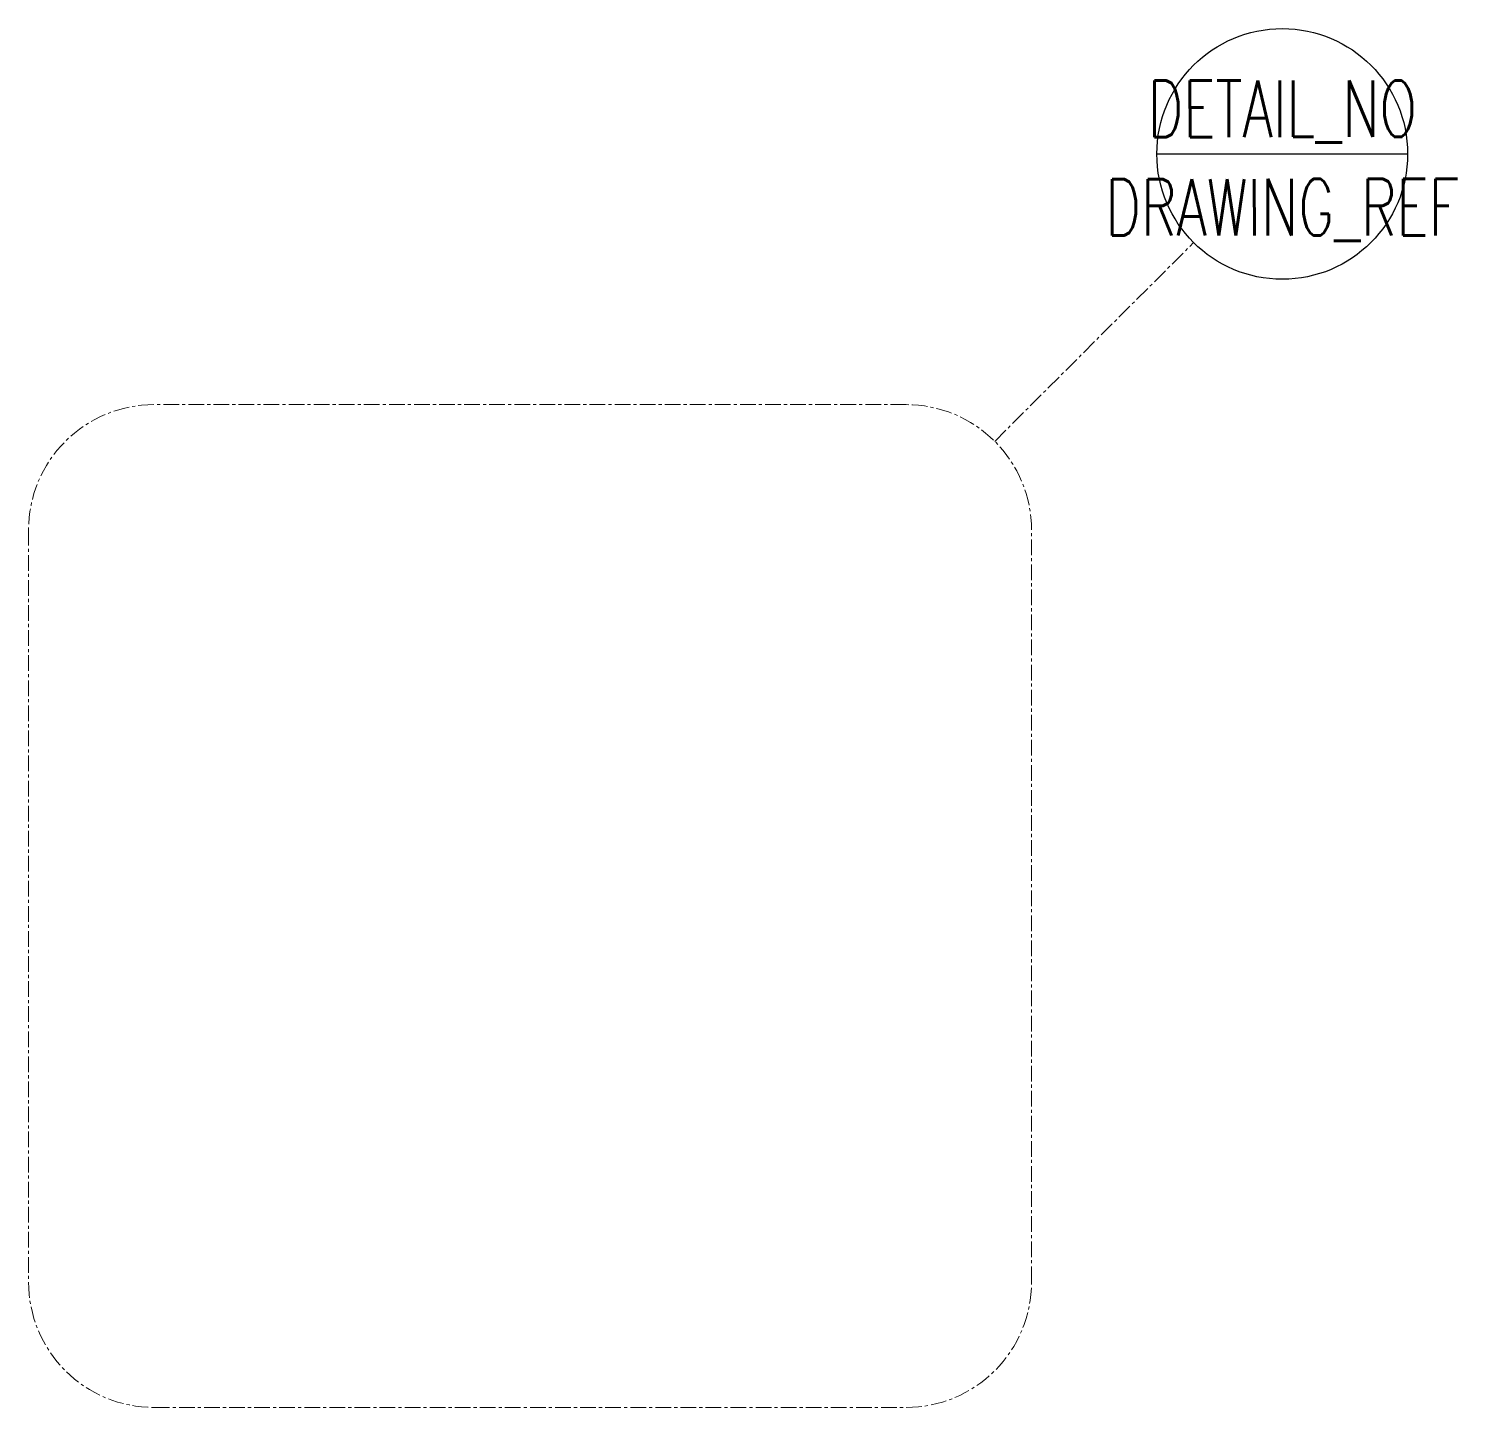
# Model space of a CAD drawing. Header units: millimetres. Extents: x -100 to 14, y -100 to 10.
import ezdxf
from ezdxf.enums import TextEntityAlignment as Align

# ---------------------------------------------------------------- set-up
doc = ezdxf.new("R2010")
doc.units = ezdxf.units.MM
doc.linetypes.add('CENTER', pattern=[2, 1.25, -0.25, 0.25, -0.25])
doc.layers.add('2-0', color=2, linetype='Continuous', lineweight=30)
doc.layers.add('3-2', color=3, linetype='CENTER', lineweight=20)
doc.styles.add('PR_0', font='romans.shx', dxfattribs={"width": 0.7})

msp = doc.modelspace()

# ---------------------------------------------------------------- linework, layer by layer
at = {"layer": '2-0'}
msp.add_line((-10, 0), (10, 0), dxfattribs=at)
msp.add_circle((0, 0), 10, dxfattribs=at)
at = {"layer": '3-2'}
msp.add_line((-22.93, -22.93), (-7.07, -7.07), dxfattribs=at)
msp.add_lwpolyline([(-30, -20), (-90, -20, 0.414214), (-100, -30), (-100, -90, 0.414214), (-90, -100), (-30, -100, 0.414214), (-20, -90), (-20, -30, 0.414214)], format="xyb", close=True, dxfattribs=at)

# ---------------------------------------------------------------- texts
at = {"layer": '2-0', "style": 'PR_0', "width": 0.7, "flags": 8}
msp.add_attdef('DETAIL_NO', text='-', height=4.5, rotation=0.02, dxfattribs=at).set_placement((0, 0), align=Align.BOTTOM_CENTER)
msp.add_attdef('DRAWING_REF', text='-', height=4.5, rotation=0.02, dxfattribs=at).set_placement((0, -2), align=Align.TOP_CENTER)

doc.saveas('drawing.dxf')
